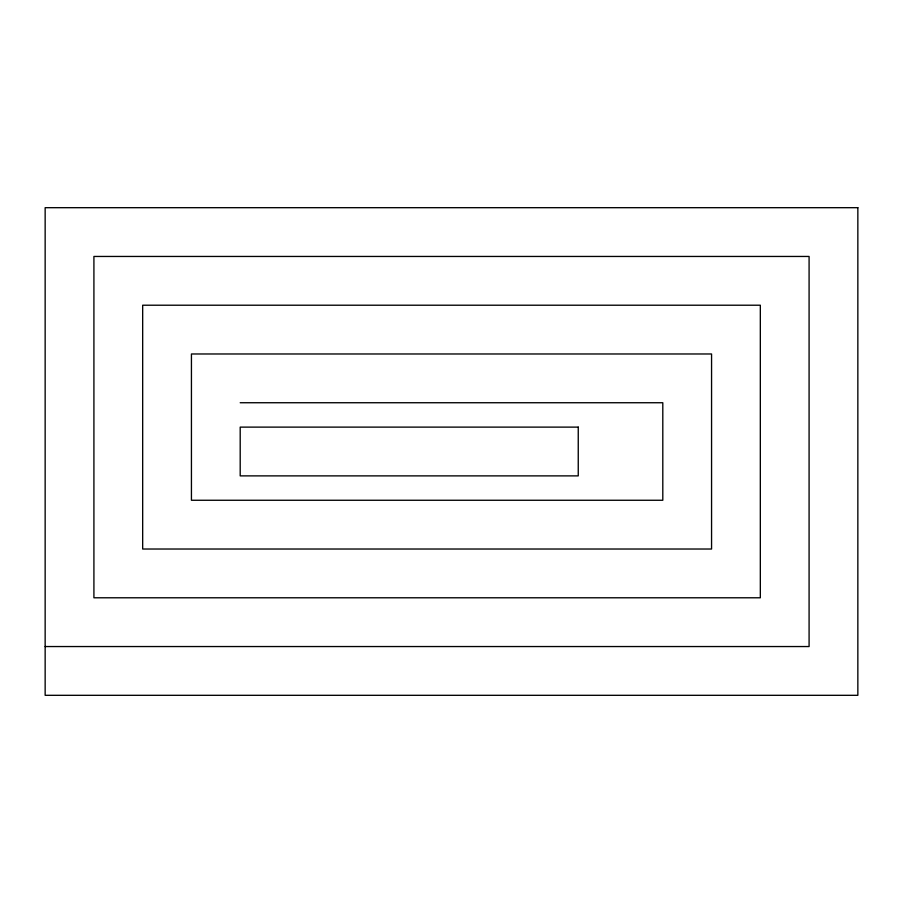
<?xml version="1.0" encoding="UTF-8"?>
<svg xmlns="http://www.w3.org/2000/svg" width="903" height="903" viewBox="0 0 903 903"><rect width="100%" height="100%" fill="white"/><g stroke="black" fill="none" stroke-linecap="round" stroke-linejoin="round"><path stroke-width="1.35" d="M240.198 402.738L662.802 402.738L662.802 500.262L191.436 500.262L191.436 353.976L711.564 353.976L711.564 549.024L142.674 549.024L142.674 305.214L760.326 305.214L760.326 597.786L93.912 597.786L93.912 256.452L809.088 256.452L809.088 646.548L45.15 646.548M857.85 207.69L45.15 207.69L45.15 695.31L857.85 695.31L857.85 207.69M578.247 427.119L240.198 427.119L240.198 475.881L578.247 475.881L578.247 427.119"/></g></svg>
